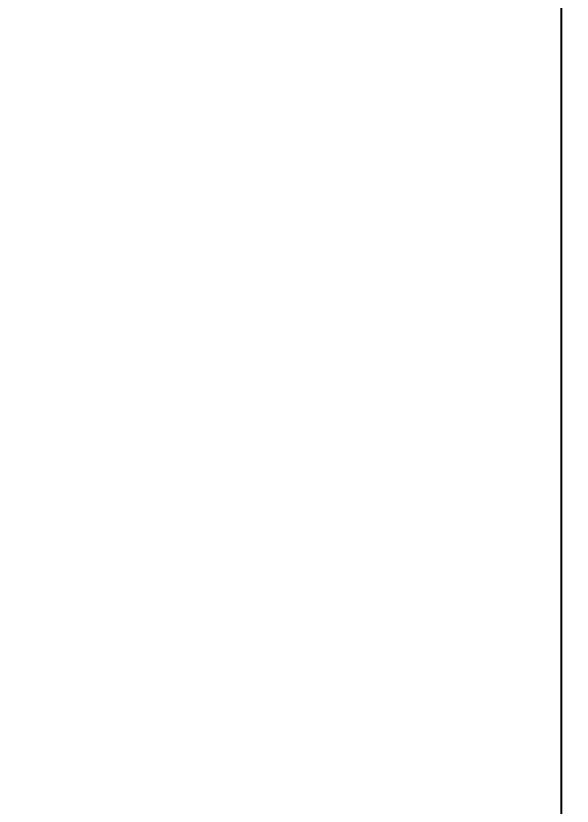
# Model space of a CAD drawing. Header units: millimetres. Extents: x 6110 to 6704, y -2661 to -1821.
# Drawn here: x 6347.1 to 6410.6, y -2240.7 to -2150.5 of the extents above; entities that cross this region are included whole.
import ezdxf

# ---------------------------------------------------------------- set-up
doc = ezdxf.new("R2010")
doc.units = ezdxf.units.MM
doc.header["$LTSCALE"] = 0.1
doc.layers.add('DIM', color=3, linetype='Continuous', lineweight=9)
doc.styles.get("Standard").update_dxf_attribs({"font": 'arial.ttf'})
doc.dimstyles.new('ISO-25', dxfattribs={"dimtxt": 2.5, "dimasz": 2.5, "dimexe": 1.25, "dimexo": 0.625, "dimtad": 1, "dimlfac": 5, "dimtxsty": 'Standard', "dimcen": 2.5, "dimadec": 0, "dimazin": 0, "dimtfac": 1, "dimtmove": 0, "dimatfit": 3, "dimfxl": 0, "dimarcsym": 0})

# ---------------------------------------------------------------- blocks, each defined once
blk = doc.blocks.new('*D77')
at = {"layer": 'Defpoints', "color": 0}
for p in [(6295.279, -2068.044), (6383.721, -2580.443), (6409.353, -2580.443)]:
    blk.add_point(p, dxfattribs=at)
at = {"layer": 'DIM', "color": 0, "lineweight": -2}
for p, q in [((6295.904, -2068.044), (6410.603, -2068.044)), ((6409.353, -2072.044), (6409.353, -2576.443)), ((6384.346, -2580.443), (6410.603, -2580.443))]:
    blk.add_line(p, q, dxfattribs=at)
at = {"layer": 'DIM', "color": 0}
for points in [[(6408.686, -2072.044), (6410.019, -2072.044), (6409.353, -2068.044)], [(6408.686, -2576.443), (6410.019, -2576.443), (6409.353, -2580.443)]]:
    blk.add_solid(points, dxfattribs=at)
at = {"layer": 'DIM', "color": 0, "insert": (6406.106, -2324.243), "char_height": 4, "attachment_point": 5, "rotation": 90}
blk.add_mtext('(2280)', dxfattribs=at)

msp = doc.modelspace()

# ---------------------------------------------------------------- dimensions: what is measured, and where the dimension line sits
at = {"layer": 'DIM'}
dim = msp.add_linear_dim(base=(6409.3528, -2580.4433), p1=(6295.2787, -2068.0436), p2=(6383.7206, -2580.4433), angle=90, text='(2280)', dimstyle='ISO-25', override={"dimtxt": 4, "dimasz": 4, "dimlfac": 4, "dimadec": 1, "dimfxl": 1.25}, dxfattribs=at)
dim.commit()
dim.dimension.update_dxf_attribs({"geometry": '*D77', "text_midpoint": (6406.1057, -2324.2434)})

doc.saveas('drawing.dxf')
